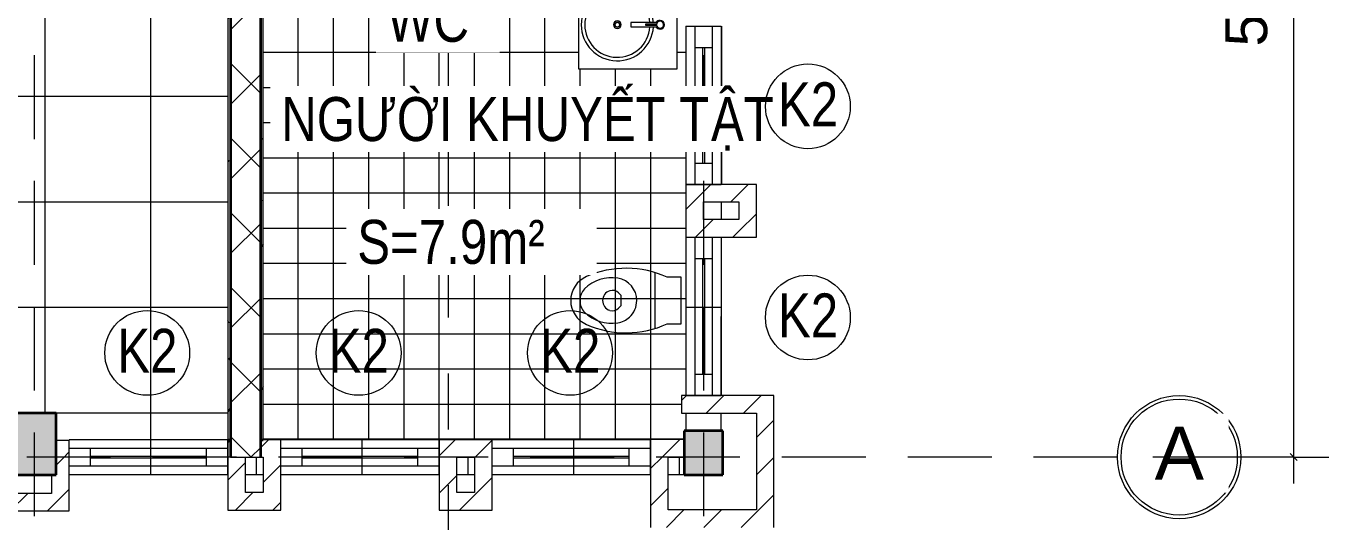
# Model space of a CAD drawing. Header units: millimetres. Extents: x -10792 to 44600, y -5903 to 19992.
# Drawn here: x 33305 to 40700, y -369 to 2450 of the extents above; entities that cross this region are included whole.
import ezdxf

# ---------------------------------------------------------------- set-up
doc = ezdxf.new("R2010")
doc.units = ezdxf.units.MM
for name, pattern in [('Abgebrochen', [714.375, 476.25, -238.125]), ('Aligning Line', [635, 317.5, -317.5]), ('Hidden', [714.375, 476.25, -238.125])]:
    doc.linetypes.add(name, pattern=pattern)
for name, color, linetype, lineweight in [('A-ANNO-DIMS', 211, 'Continuous', 9), ('A-ANNO-DIMS-100', 211, 'Continuous', 9), ('A-FLOR', 192, 'Continuous', 9), ('A-FLOR-PATT', 8, 'Continuous', 9), ('A-GLAZ', 151, 'Continuous', 18), ('A-GLAZ-IDEN', 152, 'Continuous', 9), ('A-WALL', 113, 'Continuous', 25), ('A-WALL-PATT', 111, 'Continuous', 18), ('G-ANNO-SYMB', 111, 'Abgebrochen', 9), ('G-ANNO-TEXT', 231, 'Continuous', 9), ('P-SANR-FIXT', 6, 'Continuous', 9), ('S-COLS', 52, 'Continuous', 25), ('S-GRID', 1, 'Continuous', 9), ('S-GRID-IDEN', 1, 'Continuous', 9)]:
    doc.layers.add(name, color=color, linetype=linetype, lineweight=lineweight)
doc.styles.add('Arial', font='arial.ttf', dxfattribs={"width": 0.8, "height": 250})
doc.styles.add('Arial_2', font='arial.ttf', dxfattribs={"height": 300})
doc.styles.add('Arial_3', font='arial.ttf', dxfattribs={"width": 0.8, "height": 250})
doc.styles.add('Arial_5', font='arial.ttf', dxfattribs={"height": 238.125})
doc.dimstyles.new('SecretInternalLinAngDimStyle5p4736185', dxfattribs={"dimscale": 304.8, "dimtxt": 242.94927, "dimasz": 0.130208, "dimexe": 0.656168, "dimexo": 0.0625, "dimgap": 0.260417, "dimtad": 1, "dimdec": 0, "dimrnd": 100, "dimzin": 0, "dimdsep": 46, "dimtxsty": 'Arial_5', "dimblk1": 'OBLIQUE', "dimblk2": 'OBLIQUE', "dimsah": 1, "dimcen": 0.09, "dimdle": 0.492126, "dimazin": 0, "dimtfac": 1, "dimtdec": 4, "dimtix": 1, "dimtmove": 0, "dimatfit": 3, "dimfxl": 2.624672, "dimfxlon": 1, "dimtvp": 1, "dimtolj": 1, "dimtzin": 0, "dimarcsym": 2})
pattern_1 = [(0, (27793.29, 0), (406.4, 101.6), [33.528, -271.272, 33.528, -271.272, -1625.6]), (0, (27793.29, 0), (406.4, 101.6), [-609.6, 33.528, -576.072, 33.528, -271.272, -711.2]), (0, (27793.29, 0), (406.4, 101.6), [-1524, 33.528, -169.672, 33.528, -474.472]), (120, (27945.69, 50.8), (-291.1882, 301.1527), [33.528, -271.272, 33.528, -271.272, -1625.6]), (120, (27945.69, 50.8), (-291.1882, 301.1527), [-609.6, 33.528, -576.072, 33.528, -271.272, -711.2]), (120, (27945.69, 50.8), (-291.1882, 301.1527), [-1524, 33.528, -169.672, 33.528, -474.472]), (240, (27996.49, 254), (-115.2118, -402.7527), [33.528, -271.272, 33.528, -271.272, -1625.6]), (240, (27996.49, 254), (-115.2118, -402.7527), [-609.6, 33.528, -576.072, 33.528, -271.272, -711.2]), (240, (27996.49, 254), (-115.2118, -402.7527), [-1524, 33.528, -169.672, 33.528, -474.472])]
pattern_2 = [(45, (27793.29, 0), (-106.066, 106.066), [])]

# ---------------------------------------------------------------- blocks, each defined once
blk = doc.blocks.new('M_Concrete-Rectangular-Column - COT250X350-2391829-01_MẶT BẰNG TẦNG 1')
at = {"layer": 'S-COLS', "lineweight": 35}
blk.add_hatch(color=256, dxfattribs=at).paths.add_polyline_path([(125, -175), (125, 175), (-125, 175), (-125, -175)])
for p, q in [((125, 175), (-125, 175)), ((-125, 175), (-125, -175)), ((125, -175), (125, 175)), ((-125, -175), (125, -175))]:
    blk.add_line(p, q, dxfattribs=at)
blk = doc.blocks.new('Window_K2_Stack - Window_K2_Stack-2377845-01_MẶT BẰNG TẦNG 1')
at = {"layer": 'A-GLAZ'}
for p, q in [((-450, -100), (-450, 100)), ((-450, 100), (450, 100)), ((450, -100), (450, 100)), ((-450, 50), (450, 50)), ((-328.75, -50), (-328.75, 50)), ((-328.75, 5), (328.75, 5)), ((328.75, -50), (328.75, 50)), ((-450, -50), (450, -50)), ((-328.75, -5), (328.75, -5)), ((-450, -100), (450, -100))]:
    blk.add_line(p, q, dxfattribs=at)
blk = doc.blocks.new('M_Concrete-Rectangular-Column - COT220X250-2391831-01_MẶT BẰNG TẦNG 1')
at = {"layer": 'S-COLS', "lineweight": 35}
blk.add_hatch(color=256, dxfattribs=at).paths.add_polyline_path([(110, -125), (110, 125), (-110, 125), (-110, -125)])
for p, q in [((110, 125), (-110, 125)), ((-110, 125), (-110, -125)), ((110, -125), (110, 125)), ((-110, -125), (110, -125))]:
    blk.add_line(p, q, dxfattribs=at)
blk = doc.blocks.new('Window_K2_Stack - Window_K2_Stack-2379752-01_MẶT BẰNG TẦNG 1')
at = {"layer": 'A-GLAZ'}
for p, q in [((-450, 100), (-450, -100)), ((-450, 100), (450, 100)), ((450, 100), (450, -100)), ((-450, 50), (450, 50)), ((-328.75, 50), (-328.75, -50)), ((-328.75, 5), (328.75, 5)), ((328.75, 50), (328.75, -50)), ((-450, -50), (450, -50)), ((-328.75, -5), (328.75, -5)), ((-450, -100), (450, -100))]:
    blk.add_line(p, q, dxfattribs=at)
blk = doc.blocks.new('xi bet 2 - 540 x 360mm-820673-01_MẶT BẰNG TẦNG 1')
at = {"layer": 'P-SANR-FIXT'}
for p, q in [((132.5, 0), (-132.5, 0)), ((-132.5, 0), (-132.5, -79.9)), ((132.5, -79.9), (132.5, 0)), ((-159.2, -150.5), (159.2, -150.5)), ((-43.1, -355.1), (-30.8, -342.8)), ((-30.8, -342.8), (30.8, -342.8)), ((30.8, -342.8), (43.1, -355.1))]:
    blk.add_line(p, q, dxfattribs=at)
for centre, radius, start, end in [((375, -312.7), 558.4, 155.35449, 203.79689), ((-375, -312.7), 558.4, 336.20311, 24.64551), ((0, -380.4), 128.2, 89.99847, 170.90608), ((0, -380.4), 128.2, 42.44528, 90.00153), ((0, -380.4), 128.2, 9.09392, 42.44528), ((90.5, -394.9), 219.9, 170.90608, 224.39736), ((-7.8, -390.5), 50, 135, 197.18646), ((7.8, -390.5), 50, 342.81705, 45), ((-90.5, -394.9), 219.9, 315.60264, 9.09392), ((0, -388.1), 58.1, 197.18646, 342.81705), ((1.4, -477.5), 150, 203.79689, 269.46886), ((-8.3, -491.7), 81.6, 224.39736, 275.83548), ((-1.4, -477.5), 150, 270.53114, 336.20311), ((8.3, -491.7), 81.6, 264.16452, 315.60264)]:
    blk.add_arc(centre, radius, start, end, dxfattribs=at)
blk = doc.blocks.new('chau rua tay2 - chau rua tay2-V5-01_MẶT BẰNG TẦNG 1')
at = {"layer": 'P-SANR-FIXT'}
for p, q in [((274.8, 0), (-225.2, 0)), ((-225.2, 0), (-225.2, -560)), ((274.8, -560), (274.8, 0)), ((12.8, -112.3), (12.8, -263)), ((21.8, -116.1), (21.8, -179.3)), ((27.8, -179.3), (27.8, -116.1)), ((36.8, -263), (36.8, -112.3)), ((21.8, -179.3), (27.8, -179.3)), ((12.8, -263), (36.8, -263)), ((-225.2, -560), (274.8, -560))]:
    blk.add_line(p, q, dxfattribs=at)
blk.add_circle((24.8, -340), 13.7, dxfattribs=at)
for centre, radius, start, end in [((24.8, -97.3), 25, 360, 180), ((24.8, -340), 205, 93.51373, 86.73049), ((24.8, -97.3), 25, 180, 239.83638), ((24.8, -97.3), 20, 360, 180), ((24.8, -97.3), 20, 180, 360), ((24.8, -97.3), 25, 300.16362, 360), ((24.8, -340), 185, 93.83415, 86.21592), ((24.8, -340), 22, 360, 180), ((24.8, -340), 22, 180, 360), ((24.8, -340), 13.7, 0, 180), ((24.8, -340), 13.7, 180, 0)]:
    blk.add_arc(centre, radius, start, end, dxfattribs=at)
blk = doc.blocks.new('Grid - TRUC  D1-102336-01_MẶT BẰNG TẦNG 1')
at = {"layer": 'S-GRID-IDEN'}
for radius in [3.5, 3.3]:
    blk.add_circle((0, 0), radius, dxfattribs=at)
blk = doc.blocks.new('KÝ HIỆU CỬA SỔ - KÝ HIỆU CỬA SỔ-146125-01_MẶT BẰNG TẦNG 1')
at = {"layer": 'A-GLAZ-IDEN'}
blk.add_circle((-0.075, -0.066), 2.408, dxfattribs=at)
blk = doc.blocks.new('DIMBLOCK121-01_MẶT BẰNG TẦNG 1')
at = {"layer": 'A-ANNO-DIMS-100', "transparency": 16777216}
for p, q in [((40500, 5400), (39700, 5400)), ((40500, 5400), (40480.2, 5419.8)), ((40500, -150), (40500, 5400)), ((40500, 5400), (40519.8, 5380.2)), ((40500, 5400), (40700, 5400)), ((40500, 0), (39700, 0)), ((40500, 0), (40480.2, 19.8)), ((40500, 0), (40519.8, -19.8)), ((40500, 0), (40700, 0))]:
    blk.add_line(p, q, dxfattribs=at)
at = {"layer": 'A-ANNO-DIMS-100', "color": 0, "transparency": 16777216, "insert": (40111.5, 2333.7), "char_height": 238.12, "width": 879.103, "attachment_point": 1, "rotation": 90, "line_spacing_factor": 0.941778, "style": 'Arial_5'}
blk.add_mtext('5400', dxfattribs=at)
blk = doc.blocks.new('_Oblique')
at = {"color": 0, "linetype": 'ByBlock', "lineweight": -2}
blk.add_line((-0.5, -0.5), (0.5, 0.5), dxfattribs=at)

msp = doc.modelspace()

# ---------------------------------------------------------------- hatches: boundary and pattern name
at = {"layer": 'A-FLOR-PATT'}
h = msp.add_hatch(dxfattribs=at)
h.set_pattern_fill('FP_8', color=256, style=0, pattern_type=2)
h.set_pattern_definition([(0.0043, (16612.5, 7449.6), (-0.045, 600), []), (90.004, (16612.5, 7449.6), (-600, -0.042), [])])
h.paths.add_polyline_path([(450, -100.9), (825, -100.8), (825, 49), (660, 49), (660, -100), (450, -100)])
h.paths.add_polyline_path([(925, -100.8), (1825, -100.8), (1825, 99), (2125, 99), (2125, -100.7), (3025, -100.7), (3025, 99), (3325, 99), (3325, -100.6), (4150, -100.6), (4150, 44), (4225, 44), (4225, 250), (4475, 250), (4475, 100), (7925, 100), (7925, 250), (7950, 250), (7950, 5100), (7925, 5100), (7925, 5300), (7350, 5300), (7350, 5500), (8750, 5500), (8750, 5300), (8175, 5300), (8175, 5100), (8150, 5100), (8150, 250), (8175, 250), (8175, 100), (11525, 100), (11525, 250), (11775, 250), (11775, 100), (15125, 100), (15125, 250), (15150, 250), (15150, 5100), (15125, 5100), (15125, 5300), (14550, 5300), (14550, 5500), (15550, 5500), (15550, 5300), (15375, 5300), (15375, 5100), (15350, 5100), (15350, 250), (15375, 250), (15375, 100), (22325, 100), (22325, 250), (22350, 250), (22350, 5100), (22325, 5100), (22325, 5300), (18975, 5300), (18975, 5100), (18725, 5100), (18725, 5300), (16550, 5300), (16550, 5500), (22650, 5500), (22650, 5300), (22575, 5300), (22575, 5100), (22550, 5100), (22550, 250), (22575, 250), (22575, 100), (25925, 100), (25925, 250), (26175, 250), (26175, 100), (29525, 100), (29525, 250), (29550, 250), (29550, 5100), (29525, 5100), (29525, 5300), (26175, 5300), (26175, 5100), (25925, 5100), (25925, 5300), (23650, 5300), (23650, 5500), (30050, 5500), (30050, 5300), (29775, 5300), (29775, 5100), (29750, 5100), (29750, 250), (29775, 250), (29775, 100), (32150, 100), (32150, 94), (33225, 94), (33225, 250), (33475, 250), (33475, 94), (33550, 94), (33550, -98.4), (34450, -98.3), (34450, 5300), (33475, 5300), (33475, 5100), (33225, 5100), (33225, 5300), (31050, 5300), (31050, 5500), (34650, 5500), (34650, 5300.9), (36150, 5300.9), (36150, 5500), (37050, 5500), (37050, 5900), (37250, 5900), (37250, 5500), (37260.4, 5500), (37264.5, 7700), (37250, 7700), (37250, 7300), (37050, 7300), (37050, 7700), (34550, 7700), (34550, 8500), (34650, 8500), (34650, 9300), (34550, 9300), (34550, 9400), (34350, 9400), (34350, 9500), (37267.9, 9500), (37269.7, 10470), (37250, 10470), (37250, 10570), (37269.9, 10570), (37271.9, 11650), (37050, 11650), (37050, 9501.7), (33450, 9501.7), (33450.5, 9500), (33550, 9500), (33550, 9400), (33450, 9400), (33450, 8100), (33475, 8100), (33475, 7700), (33150, 7700), (33150, 7675), (31950, 7675), (31950, 7700), (29412, 7700), (29412, 7900), (29525, 7900.9), (29525, 8100), (29550, 8100), (29550, 12950), (29525, 12950), (29525, 13100), (26850, 13100), (26850, 7900), (28412, 7900), (28412, 7700), (25337, 7700), (25337, 7900), (25925, 7900), (25925, 8100), (26175, 8100), (26175, 7900), (26650, 7900), (26650, 13100), (26175, 13100), (26175, 12950), (25925, 12950), (25925, 13100), (24150, 13100), (24150, 7900), (24337, 7900), (24337, 7700), (23862, 7700), (23862, 7900), (23950, 7900), (23950, 13100), (23825, 13100), (23825, 13090), (23800, 13085), (23000, 13085), (23000, 12000), (21500, 12000), (21500, 7900), (22325, 7900), (22325, 8100), (22575, 8100), (22575, 7900), (22862, 7900), (22862, 7700), (21250, 7700), (21250, 7900), (21400, 7900), (21400, 12000), (19900, 12000), (19900, 13100), (19863, 13100), (19863, 13090), (19838, 13085), (19038, 13085), (19013, 13090), (19013, 13100), (18975, 13100), (18975, 12950), (18950, 12950), (18950, 8100), (18975, 8100), (18975, 7900), (20250, 7900), (20250, 7700), (16487, 7700), (16487, 7900), (18725, 7900), (18725, 8100), (18750, 8100), (18750, 12950), (18725, 12950), (18725, 13100), (15375, 13100), (15375, 12950), (15350, 12950), (15350, 8100), (15375, 8100), (15375, 7900), (15487, 7900), (15487, 7700), (9387, 7700), (9387, 7900), (11525, 7900), (11525, 8100), (11775, 8100), (11775, 7900), (15125, 7900), (15125, 8100), (15150, 8100), (15150, 12950), (15125, 12950), (15125, 13100), (11775, 13100), (11775, 12950), (11525, 12950), (11525, 13100), (8175, 13100), (8175, 12950), (8150, 12950), (8150, 8100), (8175, 8100), (8175, 7900), (8387, 7900), (8387, 7700), (5750, 7700), (5750, 7675), (4550, 7675), (4550, 7700), (4225, 7700), (4225, 8100), (4250, 8100), (4250, 12950), (4225, 12950), (4225, 13299.2), (3325, 13299.6), (3325, 13101), (3025, 13101), (3025, 13299.8), (2125, 13300.1), (2125, 13101), (1825, 13101), (1825, 13300.3), (925, 13300.7), (925, 13101), (675, 13101), (675, 12850), (450, 12850), (450, 11950), (650, 11950), (650, 11650), (450, 11650), (450, 10750), (650, 10750), (650, 10302), (663, 10302), (663, 10300), (700, 10300), (700, 7550), (500, 7550), (500, 7700), (425, 7700), (425, 8100), (500, 8100), (500, 10300), (450, 10300), (450, 8800), (-4025.9, 8800), (-4050, 4400), (450, 4400), (450, 2900), (500, 2900), (500, 5100), (425, 5100), (425, 5500), (500, 5500), (500, 5650), (700, 5650), (700, 5500), (1750, 5500), (1749.2, 5300), (700, 5300), (700, 2800), (650, 2800), (650, 2450), (450, 2450), (450, 1550), (650, 1550), (650, 1250), (450, 1250), (450, 350), (675, 350), (675, 149), (925, 149), (925, -98)])
h.paths.add_polyline_path([(1925, -100.8), (2025, -100.7), (2025, -1), (1925, -1), (1925, -92.1)])
h.paths.add_polyline_path([(3125, -100.7), (3225, -100.7), (3225, -1), (3125, -1), (3125, -85)])
h.paths.add_polyline_path([(32250, -98.5), (33225, -98.4), (33225, -6), (32250, -6), (32250, -85)])
h.paths.add_polyline_path([(34550, -98.3), (34650, -98.3), (34650, -1), (34550, -1)])
h.paths.add_polyline_path([(34750, -98.3), (35650, -98.2), (35650, 99), (35950, 99), (35950, -98.2), (36850, -98.2), (36850, 100), (37040, 100), (37040, 101.7), (34650, 101.7), (34650, 99), (34750, 99), (34750, -1)])
h.paths.add_polyline_path([(35750, -98.2), (35850, -98.2), (35850, -1), (35750, -1)])
h.paths.add_polyline_path([(36950, -98.2), (37040, -98.1), (37040, 0), (36950, 0), (36950, -75.1)])
h.paths.add_polyline_path([(574, 150), (574, 250), (450, 250), (450, 150)])
h.paths.add_polyline_path([(37240.8, 150), (37250.5, 150), (37250.6, 250), (37050, 250), (37050, 150)])
h.paths.add_polyline_path([(37250.8, 350), (37252.5, 1250), (37050, 1250), (37050, 350), (37233.4, 350)])
h.paths.add_polyline_path([(37196.4, 1350), (37252.7, 1350), (37252.9, 1450), (37150, 1450), (37150, 1350)])
h.paths.add_polyline_path([(450, 1350), (550, 1350), (550, 1450), (450, 1450)])
h.paths.add_polyline_path([(37150, 1550), (37253.1, 1550), (37254.7, 2450), (37050, 2450), (37050, 1550)])
h.paths.add_polyline_path([(37254.9, 2550), (37256.5, 3400), (37150, 3400), (37150, 2550), (37151.9, 2550)])
h.paths.add_polyline_path([(500, 2550), (550, 2550), (550, 2800), (450, 2800), (450, 2550)])
h.paths.add_polyline_path([(37116.7, 3500), (37256.7, 3500), (37259.7, 5100), (37050, 5100), (37050, 3500)])
h.paths.add_polyline_path([(4225, 5100), (4225, 5300), (3150, 5300), (3150, 5500), (5950, 5500), (5950, 5300), (4475, 5300), (4475, 5100)])
h.paths.add_polyline_path([(11525, 5100), (11525, 5300), (10150, 5300), (10150, 5500), (13150, 5500), (13150, 5300), (11775, 5300), (11775, 5100)])
h.paths.add_polyline_path([(31950, 7900), (31950, 7925), (33150, 7925), (33150, 7900), (33225, 7900.9), (33225, 8100), (33250, 8100), (33250, 12950), (33225, 12950), (33225, 13300), (33250, 13300), (33250, 14800), (29750, 14800), (29750, 13300), (29775, 13300), (29775, 12950), (29750, 12950), (29750, 12489.3), (29781.1, 12496.6), (30299.2, 12738.2), (30346.5, 12932.7), (30478.5, 12649.5), (30525.8, 12843.9), (31075, 13100), (31075, 10187.2), (31096.3, 10183.8), (31110.8, 10177.6), (31122, 10170), (31132.7, 10159), (31142, 10144.4), (31146.9, 10130.6), (31149.3, 10112.5), (31147.3, 10095.1), (31140.7, 10079.2), (31130.3, 10063.2), (31119.6, 10053.6), (31105, 10044.2), (31085.7, 10039), (31074.6, 10037.7), (31052.9, 10041.2), (31038.4, 10047.4), (31027.2, 10055), (31016.5, 10066), (31007.2, 10080.6), (31002.3, 10094.4), (31001.3, 10100), (29823.7, 10100), (29821.3, 10089.4), (29815.2, 10075.1), (29805.5, 10062.3), (29794.5, 10052), (29777.5, 10043.1), (29765, 10039.3), (29750, 10037.7), (29750, 8100), (29775, 8100), (29775, 7900), (30344.5, 7900)])
h.paths.add_polyline_path([(7468.2, 7900), (7925, 7900), (7925, 8100), (7950, 8100), (7950, 12950), (7925, 12950), (7925, 13300), (7950, 13300), (7950, 14800), (4450, 14800), (4451, 13300), (4475, 13299.2), (4475, 12950), (4450, 12950), (4450, 12489.3), (4481.1, 12496.6), (4999.2, 12738.2), (5046.5, 12932.7), (5178.5, 12649.5), (5225.8, 12843.9), (5775, 13100), (5775, 10187.2), (5796.3, 10183.8), (5810.8, 10177.6), (5822, 10170), (5832.7, 10159), (5842, 10144.4), (5846.9, 10130.6), (5849.3, 10112.5), (5847.3, 10095.1), (5840.7, 10079.2), (5830.3, 10063.2), (5819.6, 10053.6), (5805, 10044.2), (5785.7, 10039), (5774.6, 10037.7), (5752.9, 10041.2), (5738.4, 10047.4), (5727.2, 10055), (5716.5, 10066), (5707.2, 10080.6), (5702.3, 10094.4), (5701.3, 10100), (4523.7, 10100), (4521.3, 10089.4), (4515.2, 10075.1), (4505.5, 10062.3), (4494.5, 10052), (4477.5, 10043.1), (4465, 10039.3), (4450, 10037.7), (4450, 8100), (4475, 8100), (4475, 7900), (4550, 7900), (4550, 7925), (5750, 7925), (5750, 7900)])
h.paths.add_polyline_path([(36063.6, 7900), (37025, 7900), (37025, 7902.6), (35000, 7902.6), (35000, 7900), (35587, 7900)])
h.paths.add_polyline_path([(34650, 7900), (34900, 7900), (34900, 8351.7), (34650, 8351.7)])
h.paths.add_polyline_path([(37058.2, 8100), (37265.3, 8100), (37267.7, 9400), (37050, 9400), (37050, 8100)])
h.paths.add_polyline_path([(450, 10400), (550, 10400), (550, 10650), (450, 10650)])
h.paths.add_polyline_path([(37150, 11750), (37272.1, 11750), (37272.3, 11850), (37150, 11850)])
h.paths.add_polyline_path([(550, 11750), (550, 11850), (450, 11850), (450, 11750)])
h.paths.add_polyline_path([(37272.5, 11950), (37274.2, 12850), (37050, 12850), (37050, 11950), (37260, 11950)])
h.paths.add_polyline_path([(37274.3, 12950), (37274.6, 13103), (37260, 13103), (37260, 13050), (37050, 13050), (37050, 12950), (37265.1, 12950)])
h.paths.add_polyline_path([(575, 12950), (575, 13050), (450, 13050), (450, 12950)])
h.paths.add_polyline_path([(33475, 13100.9), (35250, 13100.9), (35250, 13102.6), (35270, 13102.6), (35270, 13100.9), (37040, 13101.4), (37040, 13103), (33475, 13103)])
h.paths.add_polyline_path([(825, 13201), (825, 13300.7), (660, 13300), (660, 13201), (675, 13201)])
h.paths.add_polyline_path([(3125, 13201), (3225, 13201), (3225, 13299.7), (3125, 13299.7)])
h.paths.add_polyline_path([(1925, 13201), (2025, 13201), (2025, 13300.2), (1925, 13300.2)])
h.paths.add_polyline_path([(29391.3, 13300), (29550, 13300.9), (29550, 13300.9), (29350, 13300)])
h.paths.add_polyline_path([(8175, 13300), (8350, 13300), (8350, 13301.7), (8150, 13301.7), (8150, 13300), (8167, 13300)])
h.paths.add_polyline_path([(19898.5, 13300), (19898.6, 13300), (19898.2, 13300)])
h.paths.add_polyline_path([(19913, 13300), (22575, 13301.2), (19913, 13301.3)])
h.paths.add_polyline_path([(18977.5, 13300), (18977.8, 13300), (18977.4, 13300)])
h.paths.add_polyline_path([(9058, 13300), (18963, 13300), (18963, 13301.3), (8450, 13301.7), (8450, 13300)])
h.paths.add_polyline_path([(4250, 13300.1), (4250, 15000), (4250, 15000), (4250, 13300.1)])
h = msp.add_hatch(dxfattribs=at)
h.set_pattern_fill('FP_7', color=256, style=0, pattern_type=2)
h.set_pattern_definition([(270, (35850, 2701.3), (200, 1e-14), []), (0, (35850, 2701.3), (0, 200), [])])
h.paths.add_polyline_path([(34650, 101.7), (37040, 101.7), (37040, 150), (37050, 150), (37050, 250), (37025, 250), (37025, 350), (37050, 350), (37050, 3400), (35550, 3400), (35550, 3500), (37050, 3500), (37050, 5100), (37025, 5100), (37025, 5300), (34650, 5300), (34650, 3500), (34750, 3500), (34750, 3400), (34650, 3400), (34650, 500)])
h.paths.add_polyline_path([(37000.9, 2207.2), (36440.9, 2207.2), (36440.9, 2707.2), (37000.9, 2707.2), (37000.9, 2237.2)])
h.paths.add_polyline_path([(36540.1, 4144.7), (36440.9, 4144.7), (36440.9, 4644.7), (37000.9, 4644.7), (37000.9, 4144.7), (36778.4, 4144.7)])
at = {"layer": 'A-WALL-PATT', "lineweight": 9}
h = msp.add_hatch(dxfattribs=at)
h.set_pattern_fill('FP_1', color=256, style=0, pattern_type=2)
h.set_pattern_definition(pattern_1)
h.paths.add_polyline_path([(34635, 99), (34650, 99), (34650, 3400), (34635, 3400), (34635, 500)])
h.paths.add_polyline_path([(34650, 3500), (34650, 5485), (34635, 5485), (34635, 3500)])
h = msp.add_hatch(dxfattribs=at)
h.set_pattern_fill('FP_1', color=256, style=0, pattern_type=2)
h.set_pattern_definition(pattern_1)
h.paths.add_polyline_path([(34465, 99), (34465, 5315), (34450, 5315), (34450, 99)])
h = msp.add_hatch(dxfattribs=at)
h.set_pattern_fill('FP_2', color=256, style=0, pattern_type=2)
h.set_pattern_definition([(45, (27793.3, 0), (-212.132, 212.132), []), (135, (27793.3, 0), (-212.132, -212.132), [])])
h.paths.add_polyline_path([(34635, -1), (34635, 5315), (34465, 5315), (34465, -1), (34550, -1)])
h = msp.add_hatch(dxfattribs=at)
h.set_pattern_fill('FP_3', color=256, style=0, pattern_type=2)
h.set_pattern_definition(pattern_2)
h.paths.add_polyline_path([(37150, 1250), (37150, 1550), (37050, 1550), (37050, 1250)])
h = msp.add_hatch(dxfattribs=at)
h.set_pattern_fill('FP_3', color=256, style=0, pattern_type=2)
h.set_pattern_definition(pattern_2)
h.paths.add_polyline_path([(37150, 1450), (37350, 1450), (37350, 1550), (37150, 1550)])
h = msp.add_hatch(dxfattribs=at)
h.set_pattern_fill('FP_3', color=256, style=0, pattern_type=2)
h.set_pattern_definition(pattern_2)
h.paths.add_polyline_path([(37450, 1250), (37450, 1550), (37350, 1550), (37350, 1250)])
h = msp.add_hatch(dxfattribs=at)
h.set_pattern_fill('FP_3', color=256, style=0, pattern_type=2)
h.set_pattern_definition(pattern_2)
h.paths.add_polyline_path([(37150, 1250), (37350, 1250), (37350, 1350), (37150, 1350)])
h = msp.add_hatch(dxfattribs=at)
h.set_pattern_fill('FP_3', color=256, style=0, pattern_type=2)
h.set_pattern_definition(pattern_2)
h.paths.add_polyline_path([(37450, 250), (37450, 350), (37025, 350), (37025, 250)])
h = msp.add_hatch(dxfattribs=at)
h.set_pattern_fill('FP_3', color=256, style=0, pattern_type=2)
h.set_pattern_definition(pattern_2)
h.paths.add_polyline_path([(37550, -300), (37550, 350), (37450, 350), (37450, -300)])
h = msp.add_hatch(dxfattribs=at)
h.set_pattern_fill('FP_3', color=256, style=0, pattern_type=2)
h.set_pattern_definition(pattern_2)
h.paths.add_polyline_path([(33550, -6), (33550, 94), (33475, 94), (33475, -6)])
h.paths.add_polyline_path([(33225, -6), (33225, 94), (32158, 94), (32158, 85), (32250, 85), (32250.8, -6)])
h = msp.add_hatch(dxfattribs=at)
h.set_pattern_fill('FP_3', color=256, style=0, pattern_type=2)
h.set_pattern_definition(pattern_2)
h.paths.add_polyline_path([(34635, -1), (34750, -1), (34750, 99), (34635, 99)])
h.paths.add_polyline_path([(34465, -1), (34465, 99), (34450, 99), (34450, -1)])
h = msp.add_hatch(dxfattribs=at)
h.set_pattern_fill('FP_3', color=256, style=0, pattern_type=2)
h.set_pattern_definition(pattern_2)
h.paths.add_polyline_path([(34635, -1), (34750, -1), (34750, 99), (34635, 99)])
h.paths.add_polyline_path([(34450, -1), (34465, -1), (34465, 99), (34450, 99)])
h = msp.add_hatch(dxfattribs=at)
h.set_pattern_fill('FP_3', color=256, style=0, pattern_type=2)
h.set_pattern_definition(pattern_2)
h.paths.add_polyline_path([(35650, -1), (35950, -1), (35950, 99), (35650, 99)])
h = msp.add_hatch(dxfattribs=at)
h.set_pattern_fill('FP_3', color=256, style=0, pattern_type=2)
h.set_pattern_definition(pattern_2)
h.paths.add_polyline_path([(35950, -1), (35950, 99), (35650, 99), (35650, -1), (35850, -1)])
h = msp.add_hatch(dxfattribs=at)
h.set_pattern_fill('FP_3', color=256, style=0, pattern_type=2)
h.set_pattern_definition(pattern_2)
h.paths.add_polyline_path([(36950, 0), (37040, 0), (37040, 100), (36850, 100), (36850, 0)])
h = msp.add_hatch(dxfattribs=at)
h.set_pattern_fill('FP_3', color=256, style=0, pattern_type=2)
h.set_pattern_definition(pattern_2)
h.paths.add_polyline_path([(36850, -300), (36950, -300), (36950, 0), (36850, 0)])
h = msp.add_hatch(dxfattribs=at)
h.set_pattern_fill('FP_3', color=256, style=0, pattern_type=2)
h.set_pattern_definition(pattern_2)
h.paths.add_polyline_path([(33550, -306), (33550, -6), (33475, -6), (33475, -100), (33450, -100), (33450, -306)])
h = msp.add_hatch(dxfattribs=at)
h.set_pattern_fill('FP_3', color=256, style=0, pattern_type=2)
h.set_pattern_definition(pattern_2)
h.paths.add_polyline_path([(34450, -201), (34550, -201), (34550, -1), (34450, -1)])
h = msp.add_hatch(dxfattribs=at)
h.set_pattern_fill('FP_3', color=256, style=0, pattern_type=2)
h.set_pattern_definition(pattern_2)
h.paths.add_polyline_path([(34750, -301), (34750, -1), (34650, -1), (34650, -301)])
h = msp.add_hatch(dxfattribs=at)
h.set_pattern_fill('FP_3', color=256, style=0, pattern_type=2)
h.set_pattern_definition(pattern_2)
h.paths.add_polyline_path([(35650, -201), (35750, -201), (35750, -1), (35650, -1)])
h = msp.add_hatch(dxfattribs=at)
h.set_pattern_fill('FP_3', color=256, style=0, pattern_type=2)
h.set_pattern_definition(pattern_2)
h.paths.add_polyline_path([(35950, -301), (35950, -1), (35850, -1), (35850, -301)])
h = msp.add_hatch(dxfattribs=at)
h.set_pattern_fill('FP_3', color=256, style=0, pattern_type=2)
h.set_pattern_definition(pattern_2)
h.paths.add_polyline_path([(32250.8, -306), (33450, -306), (33450, -206), (32150, -206), (32150, -306)])
h = msp.add_hatch(dxfattribs=at)
h.set_pattern_fill('FP_3', color=256, style=0, pattern_type=2)
h.set_pattern_definition(pattern_2)
h.paths.add_polyline_path([(34650, -301), (34650, -201), (34450, -201), (34450, -301)])
h = msp.add_hatch(dxfattribs=at)
h.set_pattern_fill('FP_3', color=256, style=0, pattern_type=2)
h.set_pattern_definition(pattern_2)
h.paths.add_polyline_path([(35850, -301), (35850, -201), (35650, -201), (35650, -301)])
h = msp.add_hatch(dxfattribs=at)
h.set_pattern_fill('FP_3', color=256, style=0, pattern_type=2)
h.set_pattern_definition(pattern_2)
h.paths.add_polyline_path([(37550, -400), (37550, -300), (36850, -300), (36850, -400)])

# ---------------------------------------------------------------- linework, layer by layer
at = {"layer": 'A-FLOR'}
for p, q in [((37050, 2450), (37050, 1550)), ((37253.1, 1550), (37254.7, 2450)), ((37252.7, 1350), (37252.9, 1450)), ((37050, 1250), (37050, 350)), ((37250.8, 350), (37252.5, 1250)), ((37050, 250), (37050, 150)), ((37250.5, 150), (37250.6, 250)), ((37040, 101.7), (34650, 101.7)), ((33550, -98.4), (34450, -98.3)), ((34550, -98.3), (34650, -98.3)), ((34750, -98.3), (35650, -98.2)), ((35750, -98.2), (35850, -98.2)), ((35950, -98.2), (36850, -98.2)), ((36950, -98.2), (37040, -98.1))]:
    msp.add_line(p, q, dxfattribs=at)
at = {"layer": 'A-WALL', "lineweight": 35}
for p, q in [((34635, 5485), (34635, -1)), ((34465, 5315), (34465, -1)), ((34450, 99), (34465, 99)), ((34635, 99), (34650, 99))]:
    msp.add_line(p, q, dxfattribs=at)
at = {"layer": 'A-WALL', "lineweight": 18}
for p, q in [((34450, 5300), (34450, -301)), ((34650, 99), (34650, 3400)), ((37050, 1550), (37050, 1250)), ((37450, 1550), (37050, 1550)), ((37450, 1250), (37450, 1550)), ((37150, 1350), (37150, 1450)), ((37150, 1450), (37350, 1450)), ((37350, 1450), (37350, 1350)), ((37350, 1350), (37150, 1350)), ((37050, 1250), (37450, 1250)), ((37550, 350), (37025, 350)), ((37025, 350), (37025, 250)), ((37550, -400), (37550, 350)), ((37025, 250), (37450, 250)), ((37450, 250), (37450, -300)), ((33550, 94), (33475, 94)), ((33550, -306), (33550, 94)), ((34750, 99), (34650, 99)), ((34750, 99), (34650, 99)), ((34750, -301), (34750, 99)), ((35950, 99), (35650, 99)), ((35650, 99), (35650, -301)), ((35950, 99), (35650, 99)), ((35950, -301), (35950, 99)), ((37040, 100), (36850, 100)), ((36850, 100), (36850, -400)), ((36950, 0), (37040, 0)), ((36950, -300), (36950, 0)), ((34465, -1), (34650, -1)), ((34550, -1), (34650, -1)), ((34550, -201), (34550, -1)), ((34650, -1), (34650, -201)), ((35750, -1), (35850, -1)), ((35750, -201), (35750, -1)), ((35750, -1), (35850, -1)), ((35850, -1), (35850, -201)), ((33450, -100), (33450, -206)), ((33450, -206), (32250, -206)), ((34650, -201), (34550, -201)), ((35850, -201), (35750, -201)), ((32150, -306), (33550, -306)), ((34450, -301), (34750, -301)), ((35650, -301), (35950, -301)), ((37450, -300), (36950, -300))]:
    msp.add_line(p, q, dxfattribs=at)
at = {"layer": 'G-ANNO-SYMB', "linetype": 'Aligning Line'}
msp.add_line((35700, 16350.1), (35700, -4539.5), dxfattribs=at)
at = {"layer": 'S-GRID', "linetype": 'Hidden'}
for p, q in [((33350, 18000), (33350, -3000)), ((37150, 18000), (37150, -3000)), ((39500, 0), (-3000, 0))]:
    msp.add_line(p, q, dxfattribs=at)

# ---------------------------------------------------------------- block references
at = {"layer": 'A-GLAZ'}
for name, p, rotation in [('Window_K2_Stack - Window_K2_Stack-2377845-01_MẶT BẰNG TẦNG 1', (37150, 2000), 270), ('Window_K2_Stack - Window_K2_Stack-2377845-01_MẶT BẰNG TẦNG 1', (37150, 800), 270), ('Window_K2_Stack - Window_K2_Stack-2379752-01_MẶT BẰNG TẦNG 1', (34000, -1), 180), ('Window_K2_Stack - Window_K2_Stack-2379752-01_MẶT BẰNG TẦNG 1', (35200, -1), 180), ('Window_K2_Stack - Window_K2_Stack-2379752-01_MẶT BẰNG TẦNG 1', (36400, -1), 180)]:
    msp.add_blockref(name, p, dxfattribs=dict(at, rotation=rotation))
at = {"layer": 'A-GLAZ-IDEN', "xscale": 99.99999999999991, "yscale": 99.99999999999991, "zscale": 99.99999999999991}
for p in [(37750, 800), (34000, 599), (35200, 599), (36400, 599)]:
    msp.add_blockref('KÝ HIỆU CỬA SỔ - KÝ HIỆU CỬA SỔ-146125-01_MẶT BẰNG TẦNG 1', p, dxfattribs=at)
at = {"layer": 'P-SANR-FIXT', "rotation": 270.0000011238745}
for name, p in [('chau rua tay2 - chau rua tay2-V5-01_MẶT BẰNG TẦNG 1', (37000.9, 2482.1)), ('xi bet 2 - 540 x 360mm-820673-01_MẶT BẰNG TẦNG 1', (37023.5, 889.7))]:
    msp.add_blockref(name, p, dxfattribs=at)
at = {"layer": 'S-COLS', "lineweight": 35}
msp.add_blockref('M_Concrete-Rectangular-Column - COT250X350-2391829-01_MẶT BẰNG TẦNG 1', (33350, 75), dxfattribs=at)
at = {"layer": 'S-COLS', "lineweight": 35, "rotation": 180}
msp.add_blockref('M_Concrete-Rectangular-Column - COT220X250-2391831-01_MẶT BẰNG TẦNG 1', (37150, 25), dxfattribs=at)
at = {"layer": 'S-GRID-IDEN', "xscale": 99.99999999999991, "yscale": 99.99999999999991, "zscale": 99.99999999999991, "rotation": 90}
msp.add_blockref('Grid - TRUC  D1-102336-01_MẶT BẰNG TẦNG 1', (39850, 0), dxfattribs=at)

# ---------------------------------------------------------------- texts
at = {"layer": 'A-GLAZ-IDEN', "char_height": 250, "width": 410.464, "attachment_point": 1, "style": 'Arial'}
for insert in [(37572.6, 930.1), (33822.6, 729.1), (35022.6, 729.1), (36222.6, 729.1)]:
    msp.add_mtext('K2', dxfattribs=dict(at, insert=insert))

# ---------------------------------------------------------------- next in the draw order: texts
at = {"layer": 'G-ANNO-TEXT', "color": 7, "char_height": 250, "attachment_point": 1, "style": 'Arial', "bg_fill": 3, "box_fill_scale": 1.25, "bg_fill_color": 9, "bg_fill_true_color": 13158600, "bg_fill_transparency": 0}
for s, insert, width in [('WC', (35353.8, 2610.3), 577.215), ('NG', (34753.1, 2046.2), 506.666), ('S=7.9m²', (35184.6, 1348.3), 1295.527)]:
    msp.add_mtext(s, dxfattribs=dict(at, insert=insert, width=width))
at = {"layer": 'S-GRID-IDEN', "insert": (39711, 172.7), "char_height": 300, "width": 344.726, "attachment_point": 1, "style": 'Arial_2', "bg_fill": 3, "box_fill_scale": 1.25, "bg_fill_color": 9, "bg_fill_true_color": 13158600, "bg_fill_transparency": 0}
msp.add_mtext('A', dxfattribs=at)

# ---------------------------------------------------------------- next in the draw order: texts
at = {"layer": 'G-ANNO-TEXT', "color": 7, "insert": (35171.1, 2046.2), "char_height": 250, "width": 288.607, "attachment_point": 1, "style": 'Arial', "bg_fill": 3, "box_fill_scale": 1.25, "bg_fill_color": 9, "bg_fill_true_color": 13158600, "bg_fill_transparency": 0}
msp.add_mtext('Ư', dxfattribs=at)

# ---------------------------------------------------------------- next in the draw order: dimensions: what is measured, and where the dimension line sits
at = {"layer": 'A-ANNO-DIMS'}
dim = msp.add_linear_dim(base=(40500, 5400), p1=(39700, 0), p2=(39700, 5400), angle=90, dimstyle='SecretInternalLinAngDimStyle5p4736185', override={"dimpost": '<>', "dimfxl": 5400}, dxfattribs=at)
dim.commit()
dim.dimension.update_dxf_attribs({"geometry": 'DIMBLOCK121-01_MẶT BẰNG TẦNG 1', "text_midpoint": (40299, 2700)})

# ---------------------------------------------------------------- next in the draw order: texts
at = {"layer": 'G-ANNO-TEXT', "color": 7, "insert": (35409.3, 2046.2), "char_height": 250, "width": 288.607, "attachment_point": 1, "style": 'Arial_3', "bg_fill": 3, "box_fill_scale": 1.25, "bg_fill_color": 9, "bg_fill_true_color": 13158600, "bg_fill_transparency": 0}
msp.add_mtext('\\fArial|b0|i0|c254|p34|;\\W.8;Ờ', dxfattribs=at)

# ---------------------------------------------------------------- next in the draw order: texts
at = {"layer": 'G-ANNO-TEXT', "color": 7, "insert": (35647.4, 2046.2), "char_height": 250, "width": 1128.776, "attachment_point": 1, "style": 'Arial', "bg_fill": 3, "box_fill_scale": 1.25, "bg_fill_color": 9, "bg_fill_true_color": 13158600, "bg_fill_transparency": 0}
msp.add_mtext('I KHUY', dxfattribs=at)

# ---------------------------------------------------------------- next in the draw order: texts
at = {"layer": 'G-ANNO-TEXT', "color": 7, "insert": (36578.7, 2046.2), "char_height": 250, "width": 224.472, "attachment_point": 1, "style": 'Arial_3', "bg_fill": 3, "box_fill_scale": 1.25, "bg_fill_color": 9, "bg_fill_true_color": 13158600, "bg_fill_transparency": 0}
msp.add_mtext('\\fArial|b0|i0|c254|p34|;\\W.8;Ế', dxfattribs=at)

# ---------------------------------------------------------------- next in the draw order: texts
at = {"layer": 'G-ANNO-TEXT', "color": 7, "insert": (36763.9, 2046.2), "char_height": 250, "width": 519.494, "attachment_point": 1, "style": 'Arial', "bg_fill": 3, "box_fill_scale": 1.25, "bg_fill_color": 9, "bg_fill_true_color": 13158600, "bg_fill_transparency": 0}
msp.add_mtext('T T', dxfattribs=at)

# ---------------------------------------------------------------- next in the draw order: texts
at = {"layer": 'G-ANNO-TEXT', "color": 7, "insert": (37192.6, 2046.2), "char_height": 250, "width": 224.473, "attachment_point": 1, "style": 'Arial_3', "bg_fill": 3, "box_fill_scale": 1.25, "bg_fill_color": 9, "bg_fill_true_color": 13158600, "bg_fill_transparency": 0}
msp.add_mtext('\\fArial|b0|i0|c254|p34|;\\W.8;Ậ', dxfattribs=at)

# ---------------------------------------------------------------- next in the draw order: texts
at = {"layer": 'G-ANNO-TEXT', "color": 7, "insert": (37377.8, 2046.2), "char_height": 250, "width": 211.645, "attachment_point": 1, "style": 'Arial', "bg_fill": 3, "box_fill_scale": 1.25, "bg_fill_color": 9, "bg_fill_true_color": 13158600, "bg_fill_transparency": 0}
msp.add_mtext('T', dxfattribs=at)

# ---------------------------------------------------------------- next in the draw order: block references
at = {"layer": 'A-GLAZ-IDEN', "xscale": 99.99999999999991, "yscale": 99.99999999999991, "zscale": 99.99999999999991}
msp.add_blockref('KÝ HIỆU CỬA SỔ - KÝ HIỆU CỬA SỔ-146125-01_MẶT BẰNG TẦNG 1', (37750, 2000), dxfattribs=at)

# ---------------------------------------------------------------- next in the draw order: texts
at = {"layer": 'A-GLAZ-IDEN', "insert": (37572.6, 2130.1), "char_height": 250, "width": 410.464, "attachment_point": 1, "style": 'Arial'}
msp.add_mtext('K2', dxfattribs=at)

doc.saveas('drawing.dxf')
